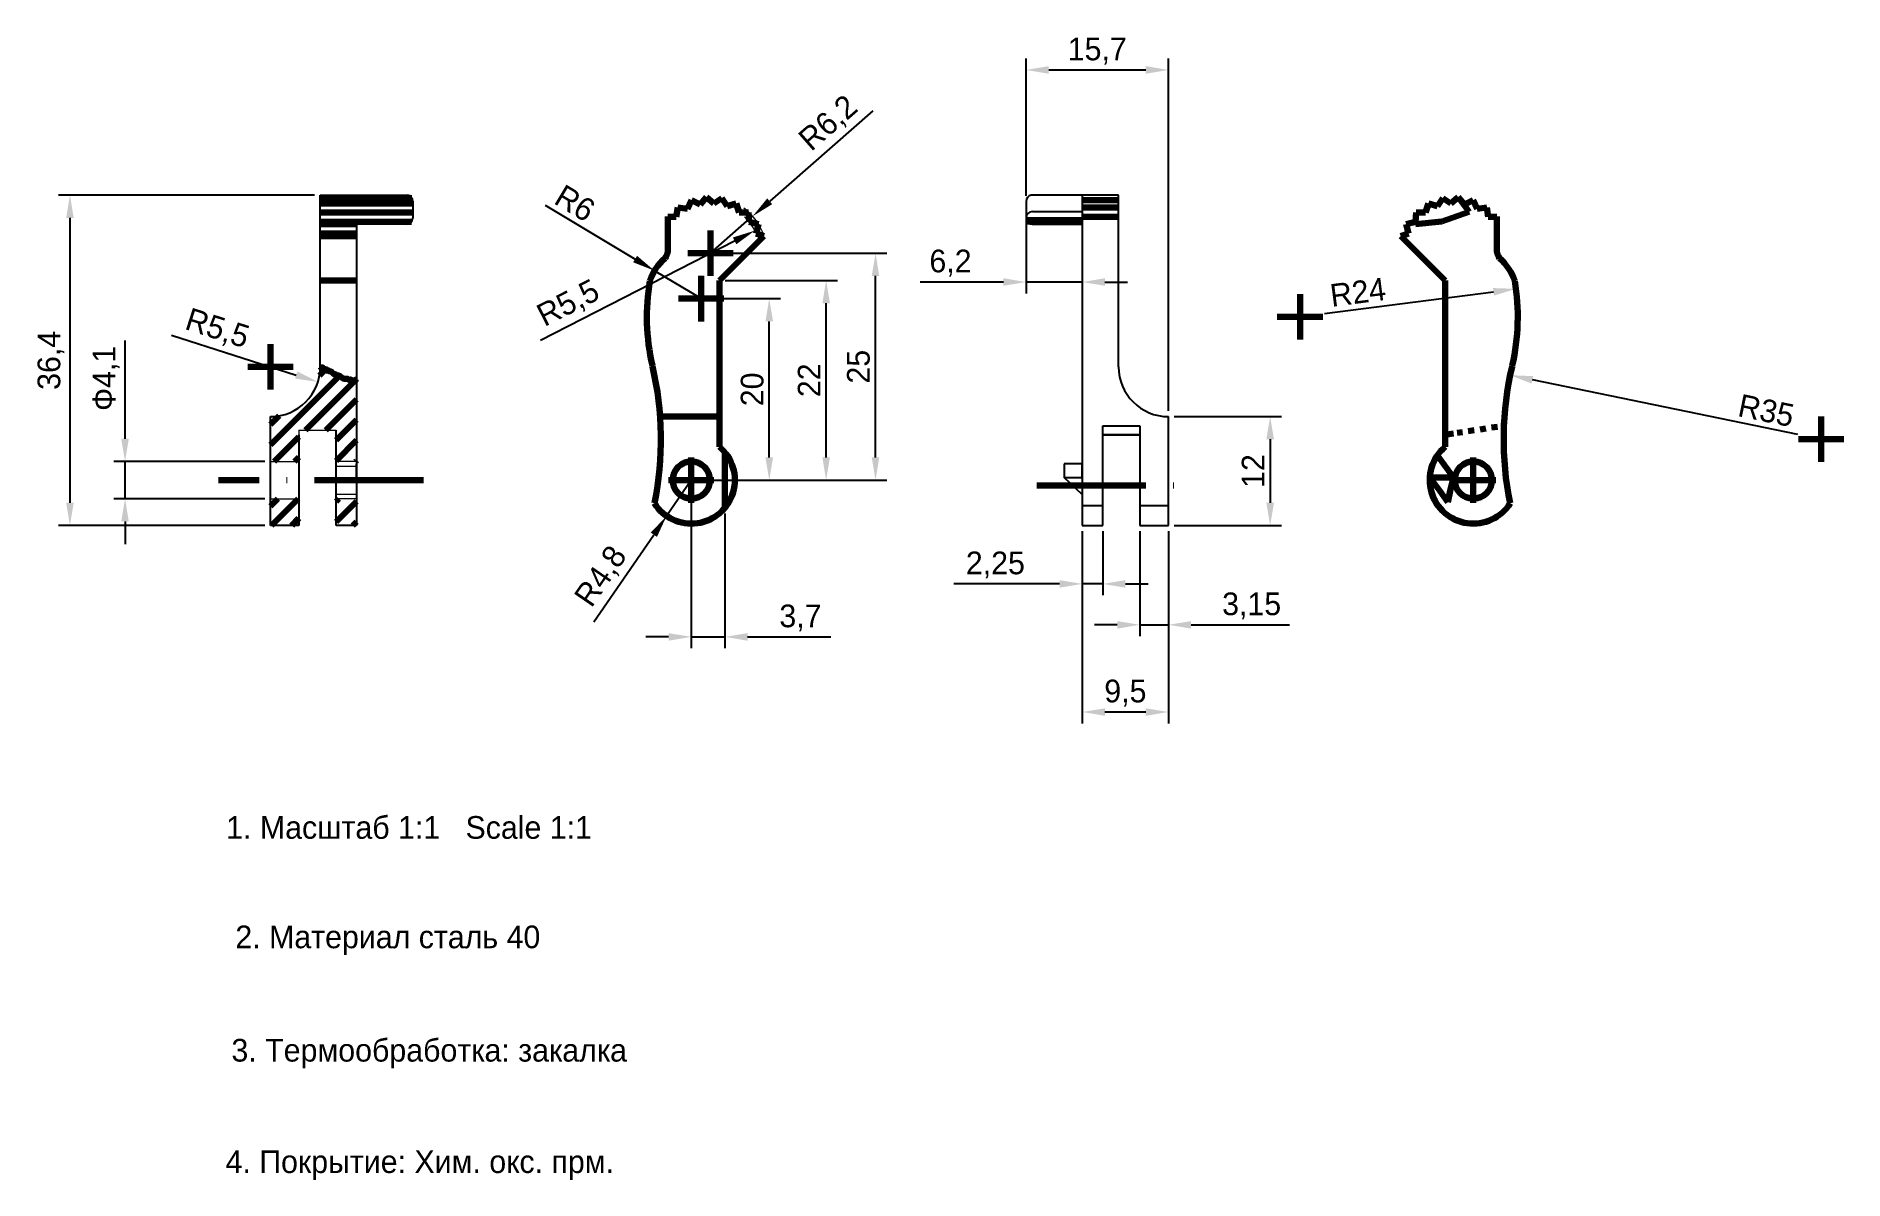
# Model space of a CAD drawing. Header units: millimetres. Extents: x -75 to 124, y -72 to 54.
import ezdxf

# ---------------------------------------------------------------- set-up
doc = ezdxf.new("R2010")
doc.units = ezdxf.units.MM
doc.linetypes.add('ACAD_ISO10W100', pattern=[18, 12, -3, 0, -3])
doc.dimstyles.new('ISO-25', dxfattribs={"dimtxt": 2.5, "dimasz": 2.5, "dimexe": 1.25, "dimexo": 0.625, "dimtad": 1, "dimtxsty": 'Standard', "dimcen": 2.5, "dimadec": 0, "dimazin": 0, "dimtfac": 1, "dimtmove": 0, "dimatfit": 3, "dimfxl": 0, "dimarcsym": 0})

# ---------------------------------------------------------------- blocks, each defined once
blk = doc.blocks.new('*D1')
at = {"color": 0, "lineweight": -2}
for p, q in [((-44.62, 36.4), (-72.85, 36.4)), ((-71.6, 33.9), (-71.6, 2.5)), ((-50.12, 0), (-72.85, 0))]:
    blk.add_line(p, q, dxfattribs=at)
at = {"color": 0, "lineweight": 100}
for points in [[(-72.01, 33.9), (-71.18, 33.9), (-71.6, 36.4)], [(-72.01, 2.5), (-71.18, 2.5), (-71.6, 0)]]:
    blk.add_solid(points, dxfattribs=at)
at = {"layer": 'Defpoints', "color": 0, "lineweight": 100}
for p in [(-44, 36.4), (-71.6, 0), (-49.5, 0)]:
    blk.add_point(p, dxfattribs=at)
at = {"color": 0, "lineweight": 100, "insert": (-73.68, 18.2), "char_height": 2.5, "attachment_point": 5, "rotation": 90}
blk.add_mtext('36,4', dxfattribs=at)
blk = doc.blocks.new('*D2')
at = {"color": 0, "lineweight": -2}
blk.add_line((-19.73, 20.43), (1.67, 31.37), dxfattribs=at)
at = {"color": 0, "lineweight": 100}
blk.add_solid([(1.48, 31.74), (1.86, 30.99), (3.9, 32.5)], dxfattribs=at)
at = {"layer": 'Defpoints', "color": 0, "lineweight": 100}
for p in [(3.9, 32.5), (-1, 30)]:
    blk.add_point(p, dxfattribs=at)
at = {"color": 0, "lineweight": 100, "insert": (-16.6, 24.37), "char_height": 2.5, "attachment_point": 5, "rotation": 27.0698}
blk.add_mtext('R5,5', dxfattribs=at)
blk = doc.blocks.new('*D3')
at = {"color": 0, "lineweight": -2}
for p, q in [((16.92, 45.69), (5.54, 35.73)), ((-1, 30), (3.66, 34.08))]:
    blk.add_line(p, q, dxfattribs=at)
at = {"color": 0, "lineweight": 100}
blk.add_solid([(5.27, 36.05), (5.82, 35.42), (3.66, 34.08)], dxfattribs=at)
at = {"layer": 'Defpoints', "color": 0, "lineweight": 100}
for p in [(3.66, 34.08), (-1, 30)]:
    blk.add_point(p, dxfattribs=at)
at = {"color": 0, "lineweight": 100, "insert": (12.1, 44.24), "char_height": 2.5, "attachment_point": 5, "rotation": 41.2103}
blk.add_mtext('R6,2', dxfattribs=at)
blk = doc.blocks.new('*D4')
at = {"color": 0, "lineweight": -2}
for p, q in [((-19.21, 35.3), (-9.29, 29.37)), ((-2, 25), (-7.15, 28.08))]:
    blk.add_line(p, q, dxfattribs=at)
at = {"color": 0, "lineweight": 100}
blk.add_solid([(-9.08, 29.72), (-9.51, 29.01), (-7.15, 28.08)], dxfattribs=at)
at = {"layer": 'Defpoints', "color": 0, "lineweight": 100}
for p in [(-7.15, 28.08), (-2, 25)]:
    blk.add_point(p, dxfattribs=at)
at = {"color": 0, "lineweight": 100, "insert": (-15.92, 35.52), "char_height": 2.5, "attachment_point": 5, "rotation": 329.086}
blk.add_mtext('R6', dxfattribs=at)
blk = doc.blocks.new('*D6')
at = {"color": 0, "lineweight": -2}
blk.add_line((118.89, 10.03), (89.62, 16.05), dxfattribs=at)
at = {"color": 0, "lineweight": 100}
blk.add_solid([(89.7, 16.46), (89.53, 15.64), (87.17, 16.56)], dxfattribs=at)
at = {"layer": 'Defpoints', "color": 0, "lineweight": 100}
for p in [(87.17, 16.56), (121.45, 9.5)]:
    blk.add_point(p, dxfattribs=at)
at = {"color": 0, "lineweight": 100, "insert": (115.39, 12.66), "char_height": 2.5, "attachment_point": 5, "rotation": 348.368}
blk.add_mtext('R35', dxfattribs=at)
blk = doc.blocks.new('*D7')
at = {"color": 0, "lineweight": -2}
blk.add_line((66.7, 23.35), (85.32, 25.76), dxfattribs=at)
at = {"color": 0, "lineweight": 100}
blk.add_solid([(85.27, 26.17), (85.38, 25.34), (87.8, 26.08)], dxfattribs=at)
at = {"layer": 'Defpoints', "color": 0, "lineweight": 100}
for p in [(87.8, 26.08), (64, 23)]:
    blk.add_point(p, dxfattribs=at)
at = {"color": 0, "lineweight": 100, "insert": (70.38, 25.72), "char_height": 2.5, "attachment_point": 5, "rotation": 7.3678}
blk.add_mtext('R24', dxfattribs=at)
blk = doc.blocks.new('*D8')
at = {"color": 0, "lineweight": -2}
for p, q in [((40, -0.62), (40, -7.69)), ((42.25, -0.62), (42.25, -7.69)), ((37.5, -6.44), (25.83, -6.44)), ((42.25, -6.44), (40, -6.44)), ((44.75, -6.44), (47.25, -6.44))]:
    blk.add_line(p, q, dxfattribs=at)
at = {"color": 0, "lineweight": 100}
for points in [[(37.5, -6.03), (37.5, -6.86), (40, -6.44)], [(44.75, -6.03), (44.75, -6.86), (42.25, -6.44)]]:
    blk.add_solid(points, dxfattribs=at)
at = {"layer": 'Defpoints', "color": 0, "lineweight": 100}
for p in [(40, 0), (42.25, 0), (40, -6.44)]:
    blk.add_point(p, dxfattribs=at)
at = {"color": 0, "lineweight": 100, "insert": (30.42, -4.36), "char_height": 2.5, "attachment_point": 5}
blk.add_mtext('2,25', dxfattribs=at)
blk = doc.blocks.new('*D9')
at = {"color": 0, "lineweight": -2}
for p, q in [((46.35, -0.62), (46.35, -12.2)), ((49.5, -0.62), (49.5, -12.2)), ((43.85, -10.95), (41.35, -10.95)), ((46.35, -10.95), (49.5, -10.95)), ((52, -10.95), (62.83, -10.95))]:
    blk.add_line(p, q, dxfattribs=at)
at = {"color": 0, "lineweight": 100}
for points in [[(43.85, -10.54), (43.85, -11.37), (46.35, -10.95)], [(52, -10.54), (52, -11.37), (49.5, -10.95)]]:
    blk.add_solid(points, dxfattribs=at)
at = {"layer": 'Defpoints', "color": 0, "lineweight": 100}
for p in [(46.35, 0), (49.5, 0), (49.5, -10.95)]:
    blk.add_point(p, dxfattribs=at)
at = {"color": 0, "lineweight": 100, "insert": (58.67, -8.87), "char_height": 2.5, "attachment_point": 5}
blk.add_mtext('3,15', dxfattribs=at)
blk = doc.blocks.new('*D10')
at = {"color": 0, "lineweight": -2}
for p, q in [((40, -1.25), (40, -21.81)), ((49.5, -1.25), (49.5, -21.81)), ((42.5, -20.56), (47, -20.56))]:
    blk.add_line(p, q, dxfattribs=at)
at = {"color": 0, "lineweight": 100}
for points in [[(42.5, -20.15), (42.5, -20.98), (40, -20.56)], [(47, -20.15), (47, -20.98), (49.5, -20.56)]]:
    blk.add_solid(points, dxfattribs=at)
at = {"layer": 'Defpoints', "color": 0, "lineweight": 100}
for p in [(40, -0.62), (49.5, -0.62), (49.5, -20.56)]:
    blk.add_point(p, dxfattribs=at)
at = {"color": 0, "lineweight": 100, "insert": (44.75, -18.48), "char_height": 2.5, "attachment_point": 5}
blk.add_mtext('9,5', dxfattribs=at)
blk = doc.blocks.new('*D11')
at = {"color": 0, "lineweight": -2}
for p, q in [((33.8, 33.97), (33.8, 25.58)), ((40, 32.58), (40, 25.58)), ((31.3, 26.83), (22.13, 26.83)), ((40, 26.83), (33.8, 26.83)), ((42.5, 26.83), (45, 26.83))]:
    blk.add_line(p, q, dxfattribs=at)
at = {"color": 0, "lineweight": 100}
for points in [[(31.3, 27.25), (31.3, 26.42), (33.8, 26.83)], [(42.5, 27.25), (42.5, 26.42), (40, 26.83)]]:
    blk.add_solid(points, dxfattribs=at)
at = {"layer": 'Defpoints', "color": 0, "lineweight": 100}
for p in [(33.8, 34.6), (40, 33.2), (33.8, 26.83)]:
    blk.add_point(p, dxfattribs=at)
at = {"color": 0, "lineweight": 100, "insert": (25.47, 28.92), "char_height": 2.5, "attachment_point": 5}
blk.add_mtext('6,2', dxfattribs=at)
blk = doc.blocks.new('*D12')
at = {"color": 0, "lineweight": -2}
for p, q in [((33.8, 36.34), (33.8, 51.46)), ((36.3, 50.21), (47, 50.21)), ((49.5, 12.62), (49.5, 51.46))]:
    blk.add_line(p, q, dxfattribs=at)
at = {"color": 0, "lineweight": 100}
for points in [[(36.3, 50.63), (36.3, 49.79), (33.8, 50.21)], [(47, 50.63), (47, 49.79), (49.5, 50.21)]]:
    blk.add_solid(points, dxfattribs=at)
at = {"layer": 'Defpoints', "color": 0, "lineweight": 100}
for p in [(49.5, 50.21), (33.8, 35.71), (49.5, 12)]:
    blk.add_point(p, dxfattribs=at)
at = {"color": 0, "lineweight": 100, "insert": (41.65, 52.29), "char_height": 2.5, "attachment_point": 5}
blk.add_mtext('15,7', dxfattribs=at)
blk = doc.blocks.new('*D13')
at = {"color": 0, "lineweight": -2}
blk.add_line((-60.39, 20.99), (-46.64, 16.58), dxfattribs=at)
at = {"color": 0, "lineweight": 100}
blk.add_solid([(-46.52, 16.98), (-46.77, 16.19), (-44.26, 15.82)], dxfattribs=at)
at = {"layer": 'Defpoints', "color": 0, "lineweight": 100}
for p in [(-49.5, 17.5), (-44.26, 15.82)]:
    blk.add_point(p, dxfattribs=at)
at = {"color": 0, "lineweight": 100, "insert": (-55.39, 21.57), "char_height": 2.5, "attachment_point": 5, "rotation": 342.2282}
blk.add_mtext('R5,5', dxfattribs=at)
blk = doc.blocks.new('*D14')
at = {"color": 0, "lineweight": -2}
for p, q in [((-65.52, 9.55), (-65.52, 20.38)), ((-50.12, 7.05), (-66.77, 7.05)), ((-65.52, 2.95), (-65.52, 7.05)), ((-50.12, 2.95), (-66.77, 2.95)), ((-65.52, 0.45), (-65.52, -2.05))]:
    blk.add_line(p, q, dxfattribs=at)
at = {"color": 0, "lineweight": 100}
for points in [[(-65.94, 9.55), (-65.11, 9.55), (-65.52, 7.05)], [(-65.94, 0.45), (-65.11, 0.45), (-65.52, 2.95)]]:
    blk.add_solid(points, dxfattribs=at)
at = {"layer": 'Defpoints', "color": 0, "lineweight": 100}
for p in [(-65.52, 7.05), (-49.5, 7.05), (-49.5, 2.95)]:
    blk.add_point(p, dxfattribs=at)
at = {"color": 0, "lineweight": 100, "insert": (-67.61, 16.22), "char_height": 2.5, "attachment_point": 5, "rotation": 90}
blk.add_mtext('Ф4,1', dxfattribs=at)
blk = doc.blocks.new('*D15')
at = {"color": 0, "lineweight": -2}
for p, q in [((-3.1, 5), (-5.82, 1.04)), ((-13.83, -10.64), (-7.23, -1.02))]:
    blk.add_line(p, q, dxfattribs=at)
at = {"color": 0, "lineweight": 100}
blk.add_solid([(-7.57, -0.78), (-6.89, -1.26), (-5.82, 1.04)], dxfattribs=at)
at = {"layer": 'Defpoints', "color": 0, "lineweight": 100}
for p in [(-3.1, 5), (-5.82, 1.04)]:
    blk.add_point(p, dxfattribs=at)
at = {"color": 0, "lineweight": 100, "insert": (-12.95, -5.68), "char_height": 2.5, "attachment_point": 5, "rotation": 55.5484}
blk.add_mtext('R4,8', dxfattribs=at)
blk = doc.blocks.new('*D16')
at = {"color": 0, "lineweight": -2}
for p, q in [((50.12, 12), (61.96, 12)), ((60.71, 9.5), (60.71, 2.5)), ((50.12, 0), (61.96, 0))]:
    blk.add_line(p, q, dxfattribs=at)
at = {"color": 0, "lineweight": 100}
for points in [[(60.29, 9.5), (61.13, 9.5), (60.71, 12)], [(60.29, 2.5), (61.13, 2.5), (60.71, 0)]]:
    blk.add_solid(points, dxfattribs=at)
at = {"layer": 'Defpoints', "color": 0, "lineweight": 100}
for p in [(49.5, 12), (49.5, 0), (60.71, 0)]:
    blk.add_point(p, dxfattribs=at)
at = {"color": 0, "lineweight": 100, "insert": (58.83, 6), "char_height": 2.5, "attachment_point": 5, "rotation": 90}
blk.add_mtext('12', dxfattribs=at)
blk = doc.blocks.new('*D17')
at = {"color": 0, "lineweight": -2}
for p, q in [((-1.38, 25), (6.74, 25)), ((5.49, 7.5), (5.49, 22.5)), ((-2.48, 5), (6.74, 5))]:
    blk.add_line(p, q, dxfattribs=at)
at = {"color": 0, "lineweight": 100}
for points in [[(5.07, 22.5), (5.91, 22.5), (5.49, 25)], [(5.07, 7.5), (5.91, 7.5), (5.49, 5)]]:
    blk.add_solid(points, dxfattribs=at)
at = {"layer": 'Defpoints', "color": 0, "lineweight": 100}
for p in [(-2, 25), (5.49, 25), (-3.1, 5)]:
    blk.add_point(p, dxfattribs=at)
at = {"color": 0, "lineweight": 100, "insert": (3.62, 15), "char_height": 2.5, "attachment_point": 5, "rotation": 90}
blk.add_mtext('20', dxfattribs=at)
blk = doc.blocks.new('*D18')
at = {"color": 0, "lineweight": -2}
for p, q in [((0.62, 27), (13.01, 27)), ((11.76, 7.5), (11.76, 24.5)), ((-2.48, 5), (13.01, 5))]:
    blk.add_line(p, q, dxfattribs=at)
at = {"color": 0, "lineweight": 100}
for points in [[(11.35, 24.5), (12.18, 24.5), (11.76, 27)], [(11.35, 7.5), (12.18, 7.5), (11.76, 5)]]:
    blk.add_solid(points, dxfattribs=at)
at = {"layer": 'Defpoints', "color": 0, "lineweight": 100}
for p in [(0, 27), (11.76, 27), (-3.1, 5)]:
    blk.add_point(p, dxfattribs=at)
at = {"color": 0, "lineweight": 100, "insert": (9.89, 16), "char_height": 2.5, "attachment_point": 5, "rotation": 90}
blk.add_mtext('22', dxfattribs=at)
blk = doc.blocks.new('*D19')
at = {"color": 0, "lineweight": -2}
for p, q in [((-0.38, 30), (18.46, 30)), ((17.21, 7.5), (17.21, 27.5)), ((-2.48, 5), (18.46, 5))]:
    blk.add_line(p, q, dxfattribs=at)
at = {"color": 0, "lineweight": 100}
for points in [[(16.79, 27.5), (17.62, 27.5), (17.21, 30)], [(16.79, 7.5), (17.62, 7.5), (17.21, 5)]]:
    blk.add_solid(points, dxfattribs=at)
at = {"layer": 'Defpoints', "color": 0, "lineweight": 100}
for p in [(-1, 30), (17.21, 30), (-3.1, 5)]:
    blk.add_point(p, dxfattribs=at)
at = {"color": 0, "lineweight": 100, "insert": (15.33, 17.5), "char_height": 2.5, "attachment_point": 5, "rotation": 90}
blk.add_mtext('25', dxfattribs=at)
blk = doc.blocks.new('*D20')
at = {"color": 0, "lineweight": -2}
for p, q in [((-3.1, 4.38), (-3.1, -13.53)), ((0.6, 1.32), (0.6, -13.53)), ((-5.6, -12.28), (-8.1, -12.28)), ((-3.1, -12.28), (0.6, -12.28)), ((3.1, -12.28), (12.27, -12.28))]:
    blk.add_line(p, q, dxfattribs=at)
at = {"color": 0, "lineweight": 100}
for points in [[(-5.6, -11.87), (-5.6, -12.7), (-3.1, -12.28)], [(3.1, -11.87), (3.1, -12.7), (0.6, -12.28)]]:
    blk.add_solid(points, dxfattribs=at)
at = {"layer": 'Defpoints', "color": 0, "lineweight": 100}
for p in [(-3.1, 5), (0.6, 1.94), (0.6, -12.28)]:
    blk.add_point(p, dxfattribs=at)
at = {"color": 0, "lineweight": 100, "insert": (8.93, -10.2), "char_height": 2.5, "attachment_point": 5}
blk.add_mtext('3,7', dxfattribs=at)

msp = doc.modelspace()

# ---------------------------------------------------------------- hatches: boundary and pattern name
at = {"lineweight": 100}
h = msp.add_hatch(dxfattribs=at)
h.set_pattern_fill('ANSI31', color=256, scale=0.5, style=0)
edge = h.paths.add_edge_path()
edge.add_spline(control_points=[(-40, 16.053), (-40.047, 16.064), (-40.126, 16.083), (-40.044, 15.804), (-40.633, 15.815), (-40.547, 16.163), (-40.89, 15.962), (-40.995, 16.207), (-41.321, 16.099), (-41.639, 16.274), (-41.908, 16.596), (-42.236, 16.416), (-42.277, 16.689), (-42.6, 16.588), (-42.708, 17.061), (-43.032, 16.969), (-43.109, 17.162), (-43.386, 17.006), (-43.271, 17.314), (-43.614, 17.112), (-43.525, 17.38), (-43.859, 17.185), (-43.739, 17.47), (-43.938, 17.377), (-43.98, 17.461), (-44, 17.5)], knot_values=[0, 0, 0, 0, 0.1051973, 0.1783601, 0.6543425, 0.7348216, 1.0350566, 1.2122623, 1.3517836, 1.9321969, 2.2124045, 2.497994, 2.6664753, 2.7544616, 3.3519549, 3.4617969, 3.6184603, 3.823499, 3.9405594, 4.174889, 4.2553681, 4.4750524, 4.5994291, 4.7312396, 4.8483602, 4.8483602, 4.8483602, 4.8483602], degree=3, periodic=0)
edge.add_arc((-49.5, 17.5), 5.5, -90, 0, ccw=False)
edge.add_line((-49.5, 12), (-49.5, 7.05))
edge.add_line((-49.5, 7.05), (-46.35, 7.05))
edge.add_line((-46.35, 7.05), (-46.35, 10))
edge.add_line((-46.35, 10), (-46.35, 10.5))
edge.add_line((-46.35, 10.5), (-42.25, 10.5))
edge.add_line((-42.25, 10.5), (-42.25, 7.05))
edge.add_line((-42.25, 7.05), (-40, 7.05))
edge.add_line((-40, 7.05), (-40, 16.053))
h.paths.add_polyline_path([(-46.35, 2.95), (-49.5, 2.95), (-49.5, 0), (-46.35, 0)])
h.paths.add_polyline_path([(-40, 2.95), (-42.25, 2.95), (-42.25, 0), (-40, 0)])

# ---------------------------------------------------------------- linework, layer by layer
for p, q in [((-44, 17.5), (-44, 36.4)), ((-44, 36.4), (-40, 36.4)), ((-40, 36.4), (-34.361, 36.4)), ((40, 36.4), (34.361, 36.4)), ((44, 36.4), (40, 36.4)), ((40, 36.4), (40, 0)), ((44, 17.5), (44, 36.4)), ((-33.8, 35.76), (-33.8, 33.882)), ((33.8, 35.76), (33.8, 33.882)), ((33.8, 33.9), (40, 33.9)), ((34.499, 34.599), (40, 34.599)), ((-34.486, 33.2), (-40, 33.2)), ((-40, 33.2), (-40, 0)), ((34.486, 33.2), (40, 33.2)), ((-49.5, 0), (-49.5, 12)), ((49.5, 0), (49.5, 12)), ((-46.35, 10), (-46.35, 0)), ((-42.25, 0), (-42.25, 10.5)), ((42.25, 0), (42.25, 11)), ((42.25, 11), (46.35, 11)), ((46.35, 10), (42.25, 10)), ((42.25, 10), (46.35, 10)), ((46.35, 11), (46.35, 10)), ((46.35, 10), (46.35, 0)), ((-40, 5.3), (-40, 6.8)), ((40, 6.8), (38, 6.8)), ((38, 6.8), (38, 5.3)), ((40, 5.3), (40, 6.8)), ((40, 3.4), (38, 5.3)), ((38, 5.3), (40, 5.3)), ((40, 2.2), (42.25, 2.2)), ((46.35, 2.2), (49.5, 2.2)), ((-46.35, 0), (-49.5, 0)), ((-40, 0), (-42.25, 0)), ((40, 0), (42.25, 0)), ((46.35, 0), (49.5, 0))]:
    msp.add_line(p, q)
for p, q in [((-33.898, 36.071), (-44, 36.071)), ((-2.12, 35.385), (-1.425, 36.185)), ((-1.425, 36.185), (-0.626, 35.487)), ((-0.626, 35.487), (0.26, 36.071)), ((0.26, 36.071), (0.841, 35.183)), ((79.74, 36.071), (79.159, 35.183)), ((80.626, 35.487), (79.74, 36.071)), ((81.425, 36.185), (80.626, 35.487)), ((82.12, 35.385), (81.425, 36.185)), ((81.425, 36.185), (82.648, 34.569)), ((-33.8, 35.506), (-44, 35.506)), ((-33.8, 34.494), (-44, 34.494)), ((-5.7, 34.044), (-5.7, 30.229)), ((-4.755, 34.019), (-5.7, 34.019)), ((-4.755, 34.019), (-4.577, 35.064)), ((-4.577, 35.064), (-3.532, 34.883)), ((-3.532, 34.883), (-3.078, 35.842)), ((-3.078, 35.842), (-2.12, 35.385)), ((-0.626, 35.487), (-0.626, 35.487)), ((0.841, 35.183), (1.851, 35.506)), ((1.851, 35.506), (2.171, 34.494)), ((2.171, 34.494), (3.195, 34.494)), ((3.195, 34.494), (3.266, 33.472)), ((44, 35.842), (40, 35.842)), ((44, 35.064), (40, 35.064)), ((44, 34.019), (40, 34.019)), ((76.805, 34.494), (76.734, 33.472)), ((77.829, 34.494), (76.805, 34.494)), ((78.149, 35.506), (77.829, 34.494)), ((79.159, 35.183), (78.149, 35.506)), ((82.648, 34.569), (79.623, 33.495)), ((80.626, 35.487), (80.626, 35.487)), ((83.078, 35.842), (82.12, 35.385)), ((83.532, 34.883), (83.078, 35.842)), ((84.577, 35.064), (83.532, 34.883)), ((84.755, 34.019), (84.577, 35.064)), ((84.755, 34.019), (85.7, 34.019)), ((85.7, 34.044), (85.7, 30.229)), ((-33.946, 33.472), (-44, 33.472)), ((-40, 33.2), (-44, 33.2)), ((-40, 32.192), (-44, 32.192)), ((-40, 31.901), (-44, 31.901)), ((-1, 27.5), (-1, 32.5)), ((0, 27), (4.901, 31.901)), ((3.266, 33.472), (4.297, 33.223)), ((4.297, 33.223), (4.044, 32.192)), ((4.044, 32.192), (4.901, 31.901)), ((40, 33.495), (33.929, 33.495)), ((40, 33.2), (40, 33.2)), ((75.956, 32.192), (75.099, 31.901)), ((80, 27), (75.099, 31.901)), ((76.734, 33.472), (75.703, 33.223)), ((75.703, 33.223), (75.956, 32.192)), ((76.734, 33.2), (79.623, 33.495)), ((76.734, 33.472), (76.734, 33.2)), ((-3.5, 30), (1.5, 30)), ((-40, 27), (-44, 27)), ((-2, 22.5), (-2, 27.5)), ((0, 8.665), (0, 27)), ((80, 8.665), (80, 27)), ((-4.5, 25), (0.5, 25)), ((64, 20.5), (64, 25.5)), ((61.5, 23), (66.5, 23)), ((-49.5, 15), (-49.5, 20)), ((-52, 17.5), (-47, 17.5)), ((-7.395, 17.647), (-7.382, 17.524)), ((87.395, 17.647), (87.382, 17.524)), ((0, 12), (-6.539, 12)), ((121.45, 7), (121.45, 12)), ((80.903, 10.139), (80.198, 10.03)), ((81.314, 10.203), (81.912, 10.295)), ((82.547, 10.393), (83.204, 10.494)), ((83.844, 10.593), (84.486, 10.692)), ((85.111, 10.788), (85.771, 10.89)), ((86.482, 11), (86.168, 10.952)), ((0.6, 1.942), (0.6, 8.058)), ((118.95, 9.5), (123.95, 9.5)), ((-3.1, 2.5), (-3.1, 7.5)), ((79.235, 7.608), (79.149, 7.726)), ((79.235, 7.608), (80.325, 6.108)), ((80.325, 6.108), (80.912, 5.3)), ((83.1, 2.5), (83.1, 7.5)), ((-5.6, 5), (-0.6, 5)), ((78.309, 5.3), (79.74, 5.3)), ((78.309, 5.3), (79.399, 3.8)), ((79.74, 5.3), (80.912, 5.3)), ((80.912, 5.3), (80.571, 3.8)), ((80.6, 5), (85.6, 5)), ((79.399, 3.8), (80.292, 2.571)), ((80.571, 3.8), (80.292, 2.571))]:
    msp.add_line(p, q, dxfattribs=at)
at = {"lineweight": 5}
for p, q in [((-5.7, 34.044), (-5.7, 30.229)), ((85.7, 34.044), (85.7, 30.229)), ((-46.35, 10.5), (-42.25, 10.5)), ((-46.35, 10.5), (-46.35, 10)), ((-49.5, 7.05), (-46.35, 7.05)), ((-40, 7.05), (-42.25, 7.05)), ((-42.25, 6.55), (-40, 6.55)), ((-49.5, 2.95), (-46.35, 2.95)), ((-42.25, 3.45), (-40, 3.45)), ((-40, 2.95), (-42.25, 2.95))]:
    msp.add_line(p, q, dxfattribs=at)
at = {"linetype": 'ACAD_ISO10W100', "lineweight": 100}
for p, q in [((-32.637, 5), (-55.222, 5)), ((35, 4.4), (52.83, 4.4))]:
    msp.add_line(p, q, dxfattribs=at)
at = {"lineweight": 100}
for centre in [(-3.1, 5), (83.1, 5)]:
    msp.add_circle(centre, 2.05, dxfattribs=at)
for centre, radius, start, end in [((-34.499, 35.714), 0.699, 80.92965, 80.92965), ((-34.499, 35.714), 0.699, 0, 79.93317), ((34.499, 35.714), 0.699, 99.07035, 99.07035), ((34.499, 35.714), 0.699, 100.06683, 180), ((-34.499, 33.9), 0.699, 270, 0), ((34.499, 33.9), 0.699, 90, 180), ((34.499, 33.9), 0.699, 180, 270), ((-49.5, 17.5), 5.5, 270, 0), ((49.5, 17.5), 5.5, 180, 270)]:
    msp.add_arc(centre, radius, start, end)
at = {"lineweight": 5}
for radius, start, end in [(6.2, 17.85796, 53.27432), (5.5, 23.49216, 46.98163)]:
    msp.add_arc((-1, 30), radius, start, end, dxfattribs=at)
at = {"lineweight": 100}
for centre, radius, start, end in [((-7.192, 30.382), 1.5, 5.86372, 5.86372), ((-7.192, 30.382), 1.5, 322.73951, 354.13628), ((87.192, 30.382), 1.5, 174.13628, 174.13628), ((87.192, 30.382), 1.5, 185.86372, 217.26049), ((-2, 25), 6, 131.78873, 160.94521), ((82, 25), 6, 19.05479, 48.21127), ((16, 23), 24, 170.50559, 192.88683), ((64, 23), 24, 347.11317, 9.49441), ((-41.45, 9.5), 35, 348.38101, 13.25349), ((121.45, 9.5), 35, 166.74651, 191.61899), ((-3.1, 5), 4.8, 212.07717, 49.77182), ((83.1, 5), 4.8, 130.22818, 327.92283)]:
    msp.add_arc(centre, radius, start, end, dxfattribs=at)
msp.add_spline([(-44, 17.5), (-43.92, 17.414), (-43.789, 17.414), (-43.789, 17.29), (-43.569, 17.29), (-43.569, 17.209), (-43.335, 17.209), (-43.335, 17.092), (-43.13, 17.092), (-43.005, 16.997), (-42.895, 16.997), (-42.405, 16.656), (-42.317, 16.661), (-42.221, 16.522), (-41.936, 16.522), (-41.702, 16.368), (-41.16, 16.16), (-41.021, 16.17), (-40.881, 16.061), (-40.581, 16.061), (-40.581, 15.98), (-40.105, 15.98), (-40.105, 16.053), (-40, 16.053)], degree=3, dxfattribs=at)

# ---------------------------------------------------------------- texts
for s, p in [(' 1. Масштаб 1:1   Scale 1:1', (-55.303, -34.534)), ('2. Материал сталь 40', (-53.363, -46.598)), ('3. Термообработка: закалка', (-53.794, -59.094)), ('4. Покрытие: Хим. окс. прм.', (-54.441, -71.374))]:
    msp.add_text(s, height=2.5, dxfattribs=at).set_placement(p)

# ---------------------------------------------------------------- dimensions: what is measured, and where the dimension line sits
for base, p1, p2, picture, middle in [((49.5, 50.21), (33.8, 35.714), (49.5, 12), '*D12', (41.65, 52.293)), ((33.8, 26.833), (40, 33.2), (33.8, 34.599), '*D11', (25.467, 28.917)), ((0.6, -12.283), (-3.1, 5), (0.6, 1.942), '*D20', (8.933, -10.2)), ((40, -6.444), (42.25, 0), (40, 0), '*D8', (30.417, -4.36)), ((49.5, -10.953), (46.35, 0), (49.5, 0), '*D9', (58.667, -8.87)), ((49.5, -20.565), (40, -0.625), (49.5, -0.625), '*D10', (44.75, -18.481))]:
    dim = msp.add_linear_dim(base=base, p1=p1, p2=p2, dimstyle='ISO-25', dxfattribs=at)
    dim.commit()
    dim.dimension.update_dxf_attribs({"geometry": picture, "text_midpoint": middle})
for center, mpoint, picture, middle in [((-1, 30), (3.664, 34.085), '*D3', (13.47, 42.672)), ((-2, 25), (-7.148, 28.083), '*D4', (-16.884, 33.913)), ((64, 23), (87.802, 26.078), '*D7', (70.622, 23.856)), ((121.45, 9.5), (87.169, 16.557), '*D6', (115.012, 10.825))]:
    dim = msp.add_radius_dim(center=center, mpoint=mpoint, dimstyle='ISO-25', dxfattribs=at)
    dim.commit()
    dim.dimension.update_dxf_attribs({"geometry": picture, "text_midpoint": middle, "dimtype": 164})
for base, p1, p2, picture, middle in [((-71.597, 0), (-44, 36.4), (-49.5, 0), '*D1', (-73.68, 18.2)), ((17.207, 30), (-3.1, 5), (-1, 30), '*D19', (15.332, 17.5)), ((11.764, 27), (-3.1, 5), (0, 27), '*D18', (9.889, 16)), ((5.491, 25), (-3.1, 5), (-2, 25), '*D17', (3.616, 15)), ((60.708, 0), (49.5, 12), (49.5, 0), '*D16', (58.833, 6))]:
    dim = msp.add_linear_dim(base=base, p1=p1, p2=p2, angle=90, dimstyle='ISO-25', dxfattribs=at)
    dim.commit()
    dim.dimension.update_dxf_attribs({"geometry": picture, "text_midpoint": middle})
for center, mpoint, picture, middle in [((-1, 30), (3.897, 32.503), '*D2', (-15.649, 22.514)), ((-49.5, 17.5), (-44.262, 15.821), '*D13', (-56.021, 19.59))]:
    dim = msp.add_radius_dim(center=center, mpoint=mpoint, dimstyle='ISO-25', override={"dimtmove": 1}, dxfattribs=at)
    dim.commit()
    dim.dimension.update_dxf_attribs({"geometry": picture, "text_midpoint": middle, "dimtype": 164})
dim = msp.add_linear_dim(base=(-65.523, 7.05), p1=(-49.5, 2.95), p2=(-49.5, 7.05), angle=90, text='Ф4,1', dimstyle='ISO-25', dxfattribs=at)
dim.commit()
dim.dimension.update_dxf_attribs({"geometry": '*D14', "text_midpoint": (-67.606, 16.217)})
dim = msp.add_radius_dim(center=(-3.1, 5), mpoint=(-5.815, 1.042), dimstyle='ISO-25', dxfattribs=at)
dim.commit()
dim.dimension.update_dxf_attribs({"geometry": '*D15', "text_midpoint": (-11.237, -6.861)})

doc.saveas('drawing.dxf')
